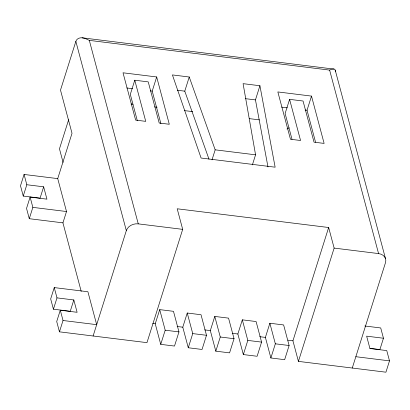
<?xml version="1.0" encoding="UTF-8"?>
<svg xmlns="http://www.w3.org/2000/svg" width="410" height="410" viewBox="0 0 410 410"><rect width="100%" height="100%" fill="white"/><g stroke="black" fill="none" stroke-linecap="round" stroke-linejoin="round"><path stroke-width="0.61" d="M24.072 174.455L20.5 185.781L23.242 196.067L40.072 198.148L43.644 186.816L26.814 184.736L24.072 174.455L57.728 178.616L66.507 211.529L62.935 222.855L81.206 291.356M23.242 196.067L26.814 184.736M385.477 258.551L335.206 70.079L334.473 69.167L82.128 37.802C79.566 37.541 76.624 38.74 75.855 41.384L60.495 90.103L72.016 133.296L57.728 178.616M43.644 186.816L46.935 199.163L30.109 197.082L26.537 208.408L29.279 218.694L62.935 222.855M29.279 218.694L32.851 207.368L30.109 197.082M68.649 119.694L59.465 148.825L63.084 162.401M54.248 287.589L50.676 298.921L53.423 309.202L70.248 311.282L73.82 299.956L56.995 297.875L54.248 287.589L87.904 291.751L96.683 324.664L63.027 320.502L60.285 310.216L77.111 312.297L73.82 299.956M53.423 309.202L56.995 297.875M60.285 310.216L56.713 321.548L59.455 331.833L146.964 342.652L182.686 229.359L177.197 208.787L328.656 227.514L334.14 248.086L298.418 361.379L385.928 372.198L389.5 360.867L386.758 350.586L369.928 348.505L366.637 336.159L383.463 338.24L379.891 349.571L369.922 348.336M134.767 80.211L145.74 121.355L135.643 120.104L123.02 72.795L156.681 76.957L169.299 124.266L159.203 123.02L148.23 81.877L134.767 80.211L130.303 94.377L137.345 120.781M59.455 331.833L63.027 320.502M160.899 123.682L152.212 91.117L156.681 76.957M93.111 335.995L126.331 230.63L75.855 41.384M208.992 159.177L184.772 91.163L189.241 77.003L172.41 74.922L201.09 158.034L275.136 167.193L259.919 85.741L243.089 83.66L255.563 154.826L252.401 164.856M155.246 323.782L159.71 309.622L173.481 311.323L178.965 331.895L174.501 346.055L160.73 344.354L155.246 323.782L152.74 323.475M212.011 159.864L215.173 149.829L189.241 77.003M160.73 344.354L165.199 330.193L159.71 309.622M182.783 327.19L187.247 313.025L201.018 314.731L206.502 335.298L202.038 349.458L188.272 347.757L182.783 327.19L177.151 326.493M267.976 166.942L255.456 99.902L259.919 85.741M188.272 347.757L192.736 333.596L187.247 313.025M210.32 330.593L214.784 316.433L228.554 318.134L234.043 338.706L229.574 352.866L215.809 351.165L210.32 330.593L204.687 329.896M289.588 99.358L300.561 140.497L290.464 139.246L277.847 91.937L311.503 96.099L324.12 143.408L314.024 142.162L303.051 101.019L289.588 99.358L285.124 113.519L292.002 139.308M215.809 351.165L220.272 336.999L214.784 316.433M315.556 142.208L307.034 110.259L311.503 96.099M237.856 333.996L242.325 319.836L256.091 321.537L261.58 342.109L257.116 356.269L243.345 354.568L237.856 333.996L232.224 333.299M243.345 354.568L247.809 340.408L242.325 319.836M265.398 337.404L269.862 323.239L283.628 324.945L289.117 345.512L284.653 359.678L270.882 357.971L265.398 337.404L259.761 336.707M270.882 357.971L275.346 343.811L269.862 323.239M298.418 361.379L292.935 340.807L328.656 227.514M352.272 368.036L385.492 262.672A9.871 7.867 -14.9 0 0 378.568 253.58L329.625 70.095L89.313 40.38L84.931 38.335L82.128 37.802M286.99 129.047L289.173 127.807M329.625 70.095L331.582 69.172L333.909 68.936M177.294 90.241L184.772 91.163M245.482 98.672L255.456 99.902M126.813 87.976L132.527 88.683M150.311 90.882L152.212 91.117M281.634 107.118L287.348 107.825M305.132 110.023L307.034 110.259M131.067 104.007L132.973 104.242M154.58 106.913L157.122 107.225M184.454 110.608L192.715 111.628M249.285 118.623L259.453 119.879M215.173 149.829L255.563 154.826M32.851 207.368L66.507 211.529M126.331 230.63A9.871 7.867 -14.9 0 1 138.257 223.865L182.686 229.359M334.14 248.086L378.568 253.58M364.844 325.991L380.721 327.954L383.463 338.24M287.928 340.187L292.935 340.807M165.199 330.193L178.965 331.895M192.736 333.596L206.502 335.298M220.272 336.999L234.043 338.706M247.809 340.408L261.58 342.109M275.346 343.811L289.117 345.512M355.844 356.705L389.5 360.867M89.313 40.38L138.257 223.865M335.206 70.079L335.39 71.53"/></g></svg>
